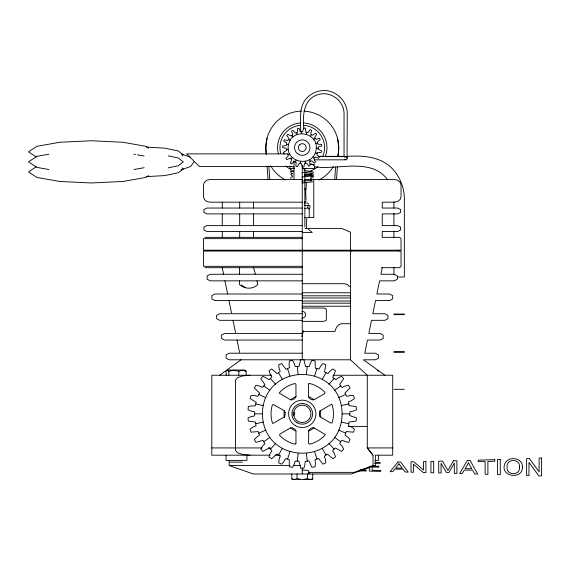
<?xml version="1.0" encoding="UTF-8"?>
<svg xmlns="http://www.w3.org/2000/svg" width="570" height="570" viewBox="0 0 570 570"><rect width="100%" height="100%" fill="white"/><g stroke="black" fill="none" stroke-linecap="round" stroke-linejoin="round"><path stroke-width="0.85" d="M254.769 413.841L254.484 411.69L251.327 411.17L248.021 409.737L248.349 406.574L251.89 405.861L255.082 406.011L256.243 402.334L250.059 398.551L251.042 395.53L254.647 395.566L257.74 396.371L259.642 393.015L254.377 388.028L255.966 385.277L259.485 386.061L262.35 387.5L264.908 384.607L260.789 378.637L262.92 376.278L269.289 379.741L271.89 376.898L270.166 374.205L269.019 370.785L271.591 368.918L277.098 373.628L280.233 371.391L279.108 368.398L278.694 364.814L281.601 363.517L286.005 369.274L289.546 367.736L289.061 364.572L289.403 360.981L292.51 360.326L294.284 363.468L295.132 366.553L298.986 366.517L300.675 359.463L303.853 359.463L305.541 366.517L309.396 366.553L310.244 363.468L312.011 360.326L315.125 360.981L315.303 368.234L319.072 369.068L320.54 366.225L322.926 363.517L325.833 364.814L324.501 371.939L328.014 373.542L330.044 371.063L332.937 368.918L335.509 370.785L332.73 377.482L335.83 379.777L338.331 377.775L341.608 376.278L343.731 378.637L339.62 384.607L342.178 387.5L345.035 386.061L348.555 385.277L350.144 388.028L344.886 393.015L346.781 396.371L349.88 395.566L353.486 395.53L354.469 398.551L351.526 400.639L348.548 401.807L348.983 405.633L356.172 406.574L356.507 409.737L353.193 411.17L350.037 411.69L349.666 415.53L356.507 417.945L356.172 421.102L348.983 422.042L348.548 425.876L351.526 427.044L354.469 429.132L353.486 432.153L346.254 431.576L345.035 435.238L347.707 436.998L350.144 439.655L348.555 442.405L341.608 440.339L339.649 443.659L341.9 445.94L343.731 449.046L341.608 451.404L335.238 447.942L332.631 450.784L334.362 453.478L335.509 456.898L332.937 458.764L327.429 454.048L324.287 456.292L325.42 459.285L325.833 462.868L322.926 464.158L318.516 458.401L314.982 459.94L315.466 463.104L315.125 466.695L312.011 467.357L308.897 460.809L305.121 461.579L304.929 464.771L303.853 468.212L300.675 468.212L298.986 461.166L295.132 461.13L294.284 464.215L292.51 467.357L289.403 466.695L289.218 459.449L285.456 458.615L283.988 461.458L281.601 464.158L278.694 462.868L279.108 459.285L280.233 456.292L277.098 454.048L271.591 458.764L269.019 456.898L270.166 453.478L271.89 450.784L269.289 447.942L262.92 451.404L260.789 449.046L262.627 445.94L264.872 443.659L262.92 440.339L255.966 442.405L254.377 439.655L256.821 436.998L259.493 435.238L258.267 431.576L251.042 432.153L250.059 429.132L252.994 427.044L255.98 425.876L255.545 422.042L248.349 421.102L248.021 417.945L251.327 416.513L254.484 415.993L254.769 413.841L262.392 413.841C263.29 361.38 341.238 361.38 342.128 413.841C341.238 466.303 263.29 466.303 262.392 413.841M290.8 178.567L290.857 177.576L291.605 176.914M334.718 179.536L335.573 167.11M336.535 179.507L337.39 167.067M338.117 156.408L338.722 147.523L337.49 138.147M297.298 461.073L298.096 453.492M306.432 374.191L307.23 366.61M286.674 144.331L286.14 145.621L282.713 145.977L282.649 147.594L286.026 148.236L286.653 150.487L283.247 152.411L283.71 153.964L287.608 153.708L288.32 155.931L285.841 158.317L286.254 159.016L286.781 159.636L290.387 158.132L291.783 160.006L290.208 163.063L291.526 164.003L293.913 161.524L296.136 162.236L295.887 166.134L296.642 166.433L297.44 166.597L299.357 163.198L301.608 163.818L302.25 167.195L303.867 167.131L304.579 163.291L306.909 163.148L308.612 166.134L310.123 165.549L309.553 161.68L311.704 160.79L314.291 163.063L314.954 162.593L315.524 162.015L313.728 158.546L315.481 156.999L318.659 158.317L319.485 156.928L316.82 154.755L317.34 152.482L321.252 152.411L321.48 151.627L321.58 150.822L318.031 149.19L318.466 146.896L321.786 145.977L321.58 144.367L318.145 144.296L317.162 142.179L320.197 139.721L319.905 138.966L319.485 138.268L316.208 139.315L314.59 137.634L316.671 134.321L315.524 133.173L312.766 135.233L310.686 134.164L311.576 130.359L310.123 129.647L308.178 132.489L305.869 132.147L305.477 128.264L304.679 128.093L303.867 128.065L302.535 131.734L300.212 131.492L299.022 128.264L297.44 128.592L297.647 132.026L295.616 133.18L292.923 130.359L292.189 130.715L291.526 131.186L292.845 134.363L291.298 136.116L287.829 134.321L287.252 134.898L286.781 135.56L289.125 138.681L287.651 140.498L284.302 139.721L283.71 141.232L286.703 142.935L286.674 144.331L288.513 144.716C284.466 162.528 312.538 168.421 315.987 150.48C320.034 132.66 291.961 126.775 288.513 144.716M300.283 163.391L300.511 161.524M267.038 138.147L265.798 147.523L266.226 153.743M293.728 412.716L293.878 411.59A8.685 8.685 0 0 1 307.244 406.731A8.685 8.685 0 0 1 307.244 420.952A8.685 8.685 0 0 1 293.878 416.086L293.728 414.967M300.632 132.048C300.967 120.413 298.124 106.448 307.451 97.335C311.925 93.11 317.789 90.68 323.945 90.502C336.386 90.431 347.308 101.275 347.258 113.729L347.045 159.023L345.655 159.828L314.448 159.828M382.249 267.686L380.91 274.27L394.34 274.27L397.411 275.909L397.411 279.2L394.34 280.846L379.563 280.846L376.884 293.999L389.595 293.999L392.666 295.645L392.666 298.937L389.595 300.582L375.537 300.582L372.851 313.735L384.85 313.735L387.921 315.381L387.921 318.673L384.85 320.319L371.512 320.319L368.826 333.471L380.105 333.471L383.175 335.117L383.175 338.409L380.105 340.055L367.479 340.055L364.793 353.208L375.359 353.208L378.43 354.854L378.43 358.145L375.359 359.791L363.453 359.791L384.871 375.245M301.851 336.642L303.554 330.65M306.254 134.142L306.788 132.347M287.586 459.007L289.945 451.761M314.583 375.922L316.941 368.669M310.771 181.167L310.714 180.64L311.548 180.298L301.993 181.174M295.26 161.894L296.087 160.206M306.56 228.392L306.681 217.954L307.38 217.519L313.771 217.519L313.771 179.543M278.516 454.974L282.328 448.369M322.2 379.314L326.012 372.709M312.966 177.455L313.386 176.821L313.037 176.159L311.783 175.688L304.743 174.983M310.408 136.173L311.498 134.641M194.064 161.866L190.615 166.476L181.196 169.853M291.384 171L290.771 171.791L290.899 172.774L292.054 173.636M270.486 449.139L275.588 443.467M328.94 384.216L334.041 378.544M290.999 158.852L292.325 157.52M310.793 172.332L311.37 171.762L301.943 172.746M309.211 473.577L308.776 473.984L308.776 470.941L306.496 470.207L302.264 470.207M182.037 155.824L183.276 154.855L178.325 150.986L164.801 148.15L146.319 147.11M344.515 157.085L346.453 156.828L347.258 158.218M311.184 174.178L310.871 174.406L311.783 174.085L304.587 175.104M312.595 176.358L313.386 175.182L313.037 174.249L311.783 173.586M263.839 441.757L270.009 437.276M334.519 390.407L340.689 385.926M219.657 375.245L241.074 359.791M313.671 139.443L315.203 138.346M36.224 166.818L28.5 171.891L36.922 177.434L59.943 181.488L91.385 182.97L122.828 181.488L145.849 177.434L148.656 175.589M311.184 176.109L311.783 176.045L301.936 176.942M287.95 154.584L289.638 153.758M258.873 433.157L265.841 430.058M338.687 397.625L345.648 394.526M312.752 181.773L302.121 183.013M226.14 375.245L226.14 371.241L226.86 370.479L228.1 370.479L228.819 371.241L233.814 370.251L238.809 371.241L242.464 370.251L246.119 371.241L246.119 375.245M333.03 375.245L392.709 375.245L392.709 455.181L375.345 455.181L375.345 465.519L351.227 473.984L253.301 473.984L229.183 465.519L229.183 460.346M306.795 479.078A32.519 32.519 0 0 1 297.048 478.978L295.288 479.349A32.519 16.259 -90 0 1 291.804 478.978L291.804 473.984M312.716 473.984L312.716 478.978L310.978 479.349A32.519 16.259 -90 0 1 307.494 478.978L304.002 479.349M315.702 143.59L317.504 143.056M293.208 170.943L292.282 171.142L293.301 170.964M255.809 423.717L263.262 422.128M341.259 405.548L348.719 403.966M168.178 167.865L178.325 165.742L183.276 161.866L178.325 157.997L168.178 155.867M304.651 205.321L309.98 205.592L309.98 207.9L308.99 209.247L307.914 207.9L304.857 208.627M292.809 173.487L290.771 174.42L291.697 175.546M48.863 154.228L36.922 156.33L28.5 161.866L36.922 167.402L48.863 169.511M133.914 169.511L144.139 167.708M286.454 149.568L288.32 149.333M250.045 375.245L242.777 375.894L237.462 377.661L235.517 380.076L235.517 450.35L237.462 452.765L242.777 454.532L250.045 455.181M304.651 174.285L312.41 173.501L313.358 172.739L313.187 172.047L312.011 171.456M146.319 176.622L164.801 175.589L178.325 172.753L183.276 168.877L182.037 167.908M375.167 462.434L380.183 462.356L380.19 463.317L374.504 463.382M284.516 153.879L186.696 153.879L199.293 166.469L291.747 166.469L294.163 167.117M318.067 156.358L344.544 156.358M347.194 156.358C362.983 155.389 380.447 156.479 392.189 168.513C399.627 176.429 404.03 186.746 404.344 197.626L404.344 277.027L397.789 277.027M319.628 156.615L323.026 156.615M326.368 156.615L345.655 156.615M310.65 164.324L314.54 164.324M314.355 166.782C337.697 170.423 370.87 157.021 387.728 179.814M294.626 168.449L289.98 168.449L289.98 165.841M302.264 168.449L314.54 168.449L314.54 165.841L310.736 163.733M302.264 179.543L209.903 179.543L206.689 180.298L204.338 182.343L203.476 185.143L203.476 196.586L204.338 199.386L206.689 201.431L209.903 202.179L302.264 202.179M304.893 179.543L394.618 179.543L397.839 180.298L400.19 182.343L401.052 185.143L401.052 196.586L400.19 199.386L397.839 201.431L394.618 202.179L382.249 202.179L382.249 208.043L397.682 208.043L400.596 209.511L400.596 212.439L397.682 213.9L382.249 213.9L382.249 225.627L397.682 225.627L400.596 227.088L400.596 230.016L397.682 231.484L382.249 231.484L382.249 237.348L399.57 237.348L401.052 238.638L401.052 250.187L203.476 250.187L203.476 238.638L302.264 238.638M304.686 189.126L305.962 188.919L306.225 187.801L306.225 182.429M304.836 201.588L305.905 201.588M304.28 203.006L306.297 203.006M307.031 203.006L307.871 203.177L308.612 204.302M302.264 208.043L206.846 208.043L203.925 209.511L203.925 212.439L206.846 213.9L302.264 213.9M304.822 217.519L305.876 217.519M302.264 225.627L206.846 225.627L203.925 227.088L203.925 230.016L206.846 231.484L302.264 231.484M305.591 228.392L341.743 228.392L350.429 232.168L350.429 250.187M305.256 228.513L306.496 228.513M302.264 232.517L312.246 232.517L308.292 229.14M204.958 237.348L302.264 237.348M302.264 266.311L203.476 266.311L203.476 251.057L401.052 251.057L401.052 266.311L399.57 267.686L381.373 267.686M204.958 267.686L302.264 267.686M302.264 274.27L210.188 274.27L207.117 275.909L207.117 279.2L210.188 280.846L302.264 280.846M302.264 283.696L344.394 283.696L347.415 284.501L349.617 286.71M302.264 292.766L350.429 292.766M302.264 293.999L214.933 293.999L211.862 295.645L211.862 298.937L214.933 300.582L302.264 300.582M302.264 295.809L350.429 295.809M302.264 297.975L350.429 297.975M302.264 301.017L350.429 301.017M302.264 303.19L350.429 303.19M302.264 306.225L350.429 306.225M302.264 308.014L323.204 308.014L324.772 308.185L326.346 309.318L326.346 320.055L325.926 320.703L323.204 321.359L302.264 321.359M230.743 313.735L219.678 313.735L216.607 315.381L216.607 318.673L219.678 320.319L302.264 320.319M302.264 313.735L231.669 313.735L228.99 300.582M393.927 314.056L404.344 314.056M393.927 314.647L404.344 314.647M350.429 323.71L341.43 323.71L338.466 324.75L336.321 327.543L334.932 331.448L302.264 331.448M234.854 333.471L224.423 333.471L221.352 335.117L221.352 338.409L224.423 340.055L302.264 340.055M302.264 333.471L235.702 333.471L233.016 320.319M393.927 351.683L404.344 351.683M393.927 352.274L404.344 352.274M238.958 353.208L229.168 353.208L226.098 354.854L226.098 358.145L229.168 359.791L350.429 359.791L367.287 375.245L367.287 447.927L373.022 455.181L373.022 465.519L354.098 472.373L308.776 472.373M302.264 353.208L239.728 353.208L237.042 340.055M227.473 370.037L244.794 370.037M271.356 375.245L211.812 375.245L211.812 455.181L269.923 455.181M393.927 389.303L404.344 389.303M342.128 413.841L349.759 413.841M348.242 426.417L367.287 426.417M211.812 447.927L262.214 447.927M268.442 447.927L270.223 447.927M392.709 447.927L367.287 447.927L373.022 455.181M274.826 455.181L280.411 455.181M375.06 460.396L378.487 460.396L378.487 455.373M229.838 462.128L242.421 462.128M229.183 465.519L290.023 465.519M293.522 465.519L300.511 465.519M373.685 465.519L375.345 465.519M372.082 466.196L378.886 466.21L378.886 467.144L372.082 467.101L372.096 470.25L380.774 470.435L380.781 471.39L369.339 471.098L369.317 466.816M360.097 469.993L366.175 470.122L366.182 471.02L359.136 470.841M316.272 148.179L318.153 148.257M304.8 170.736L310.985 171.278M304.494 172.56L306.881 172.739M297.868 479.106L300.525 479.349M345.655 159.828L344.522 159.358M293.286 171.677L291.042 171.007L290.728 170.337M133.914 154.228L135.617 154.527M137.32 154.826L144.139 156.03M307.907 479.106L309.232 479.349A32.519 16.259 90 0 0 312.716 478.978M255.809 403.966L263.262 405.548M341.259 422.128L348.719 423.717M291.804 478.978L293.55 479.349A32.519 16.259 90 0 0 295.987 479.249M181.196 153.879L190.615 157.256M244.779 370.251L246.119 371.241M315.324 152.696L317.077 153.38M239.557 280.846L239.557 284.672C244.993 289.254 252.482 289.46 257.79 284.672L256.963 280.846M258.873 394.526L265.841 397.625M338.687 430.058L345.648 433.157M245.499 287.572L241.388 285.086M288.577 139.451L290.194 140.412M148.656 148.15L145.849 146.305L122.828 142.251L91.385 140.762L59.943 142.251L36.922 146.305L28.5 151.841L36.224 156.914M263.839 385.926L270.009 390.407M334.519 437.276L340.689 441.757M312.959 156.665L314.391 157.883M377.668 370.479L378.38 371.241M270.486 378.544L275.588 384.216M328.94 443.467L334.041 449.139M305.207 188.563L306.133 189.632L305.655 190.786L306.076 200.262M291.961 135.453L293.18 136.886M309.432 159.65L310.394 161.267M278.516 372.709L282.328 379.314M322.2 448.369L326.012 454.974M296.464 132.767L297.148 134.52M287.586 368.669L289.945 375.922M314.583 451.761L316.941 459.007M253.543 267.686L255.41 274.27M305.128 161.331L305.513 163.17M222.272 267.686L223.618 274.27M224.958 280.846L227.644 293.999M297.298 366.61L298.096 374.191M306.432 453.492L307.23 461.073M268.89 166.219L269.802 179.536M267.081 166.184L267.993 179.507M301.594 131.698L301.673 133.572M398.865 250.187L398.865 251.057M393.927 201.844L393.927 208.036M393.927 213.344L393.927 225.727M393.927 231.035L393.927 237.227M393.927 267.294L393.927 274.37M351.74 250.187L351.74 251.057M350.429 251.057L350.429 359.791M344.045 156.493L344.045 113.936C344.323 101.175 331.02 90.894 318.744 94.428C303.382 98.325 302.485 115.682 303.846 128.628M311.747 177.17L311.747 179.543M310.515 177.769L310.515 179.543M309.204 209.247L309.204 217.12M307.914 205.592L307.914 207.9M307.494 473.984L307.494 478.978M304.865 168.449L304.865 227.095M304.138 168.449L304.138 170.245M302.264 165.364L302.264 359.791M302.264 468.055L302.264 473.984M297.034 473.984L297.034 478.978M294.013 160.904L294.013 179.543M292.602 175.581L292.602 177.17M253.543 202.179L253.543 208.043M253.543 213.9L253.543 225.627M253.543 231.484L253.543 237.348M246.91 455.373L246.91 460.396L226.034 460.396L226.034 455.373M239.685 202.179L239.685 208.043M239.685 213.9L239.685 225.627M239.685 231.484L239.685 237.348M239.557 267.686L239.557 274.27M238.809 371.241L238.809 375.245M228.819 371.241L228.819 375.245M222.272 202.179L222.272 208.043M222.272 213.9L222.272 225.627M222.272 231.484L222.272 237.348M303.988 111.157A36.473 36.473 0 0 1 337.704 156.187M333.407 166.561A36.473 36.473 0 0 1 318.986 179.992M285.541 179.992A36.473 36.473 0 0 1 270.679 165.82M266.454 154.491A36.473 36.473 0 0 1 301.402 111.122M301.844 311.355A3.356 3.356 0 0 1 305.613 314.683A3.356 3.356 0 0 1 301.844 318.01M313.985 427.806A18.233 18.233 0 0 1 308.498 430.977M296.03 430.977A18.233 18.233 0 0 1 290.536 427.806M284.459 417.796A18.233 18.233 0 0 1 284.309 410.671M290.536 399.876A18.233 18.233 0 0 1 296.03 396.706M308.498 396.706A18.233 18.233 0 0 1 313.985 399.876M320.219 410.671A18.233 18.233 0 0 1 320.219 417.012M303.874 122.949A24.688 24.688 0 0 1 325.37 156.273M317.932 166.668A24.688 24.688 0 0 1 310.956 170.694M291.334 169.725A24.688 24.688 0 0 1 285.976 166.141M278.416 153.971A24.688 24.688 0 0 1 300.654 122.949M303.924 125.35A22.294 22.294 0 0 1 322.698 156.501M280.725 153.351A22.294 22.294 0 0 1 300.604 125.35M308.577 384.28L308.577 396.478C308.733 398.743 312.218 400.468 314.248 399.634L324.551 393.685L325.014 392.495L323.154 390.635A31.222 31.222 0 0 0 311.911 384.144L309.211 383.425L308.719 383.475L308.577 384.28M285.192 412.623L284.879 416.471L273.507 423.154L272.738 423.432L272.446 423.033L271.719 420.332A31.222 31.222 0 0 1 271.719 407.351L272.403 404.814L273.657 404.615L283.967 410.564L285.192 412.623M319.399 413.841L319.485 415.922L320.561 417.119L330.864 423.068L332.125 422.869L332.802 420.332A31.222 31.222 0 0 0 332.802 407.351L332.082 404.643L331.79 404.251L331.02 404.529L319.649 411.212L319.399 413.841M519.427 467.015C520.773 475.886 505.989 475.779 507.086 467.072C505.989 458.48 520.652 458.223 519.427 467.015M522.362 467.03C523.189 479.42 501.379 477.325 504.308 465.334A7.467 7.467 0 0 1 506.63 461.123C511.824 456.143 522.954 458.836 522.362 467.03M295.951 396.357C295.659 398.53 292.424 400.689 290.379 399.691L279.193 393.065L281.373 390.635A31.222 31.222 0 0 1 292.617 384.144L295.153 383.468L295.951 384.458L295.951 396.357M308.74 430.371L308.577 443.225L309.375 444.215L311.911 443.538A31.222 31.222 0 0 0 323.154 437.04L325.328 434.618L314.148 427.992C312.225 426.894 309.952 429.025 308.74 430.371M295.944 443.446L295.317 444.258L292.617 443.538A31.222 31.222 0 0 1 281.373 437.04L279.514 435.188L279.97 433.998L290.272 428.049C292.31 427.215 295.787 428.939 295.951 431.205L295.951 443.403M453.464 460.838L447.934 470.435L442.52 461.109L438.693 461.201L438.715 472.95L441.08 473.014L441.066 463.332L446.289 472.345L448.961 472.416L454.311 463.161L454.333 473.385L456.912 473.456L456.891 460.752L453.464 460.838M299.499 144.823L298.488 146.568A3.905 3.905 0 0 0 301.922 151.477A3.905 3.905 0 0 0 306.154 147.245A3.905 3.905 0 0 0 301.252 143.811L299.499 144.823M468.455 462.933L465.134 468.661L471.782 468.704L468.455 462.933M467.336 460.474L459.634 473.535L462.199 473.606L464.336 470.036L472.587 470.143L474.71 473.969L477.696 474.055L470.072 460.396L467.336 460.474M398.993 463.866L395.673 468.077L402.32 468.141L398.993 463.866M397.867 462.049L390.172 471.639L392.737 471.703L394.875 469.089L403.125 469.203L405.249 472.038L408.234 472.117L400.603 461.999L397.867 462.049M541.493 458.024L539.127 458.116L539.127 471.853L529.323 458.487L526.616 458.586L526.623 475.522L528.989 475.594L528.981 462.391L538.807 475.9L541.5 475.986L541.493 458.024M500.282 459.491L497.517 459.577L497.532 474.639L500.296 474.724L500.282 459.491M494.796 459.662L478.216 460.161L478.216 461.636L485.127 461.479L485.141 474.276L487.899 474.354L487.884 461.415L494.796 461.244L494.796 459.662M425.904 461.486L423.539 461.543L423.553 470.029L413.734 461.743L411.027 461.8L411.048 472.195L413.421 472.259L413.4 464.144L423.232 472.523L425.933 472.594L425.904 461.486M433.677 461.315L430.913 461.379L430.941 472.737L433.706 472.808L433.677 461.315M294.626 412.716L293.137 412.716L293.137 414.967L294.626 414.967L294.626 412.716M295.431 425.669A13.659 13.659 0 0 0 315.923 413.841A13.659 13.659 0 0 0 295.431 402.014A13.659 13.659 0 0 0 295.431 425.669M297.098 422.79A10.331 10.331 0 0 0 312.595 413.841A10.331 10.331 0 0 0 297.098 404.892A10.331 10.331 0 0 0 297.098 422.79M297.44 153.658A7.738 7.738 0 0 0 309.902 148.734A7.738 7.738 0 0 0 299.407 140.398A7.738 7.738 0 0 0 297.44 153.658"/></g></svg>
